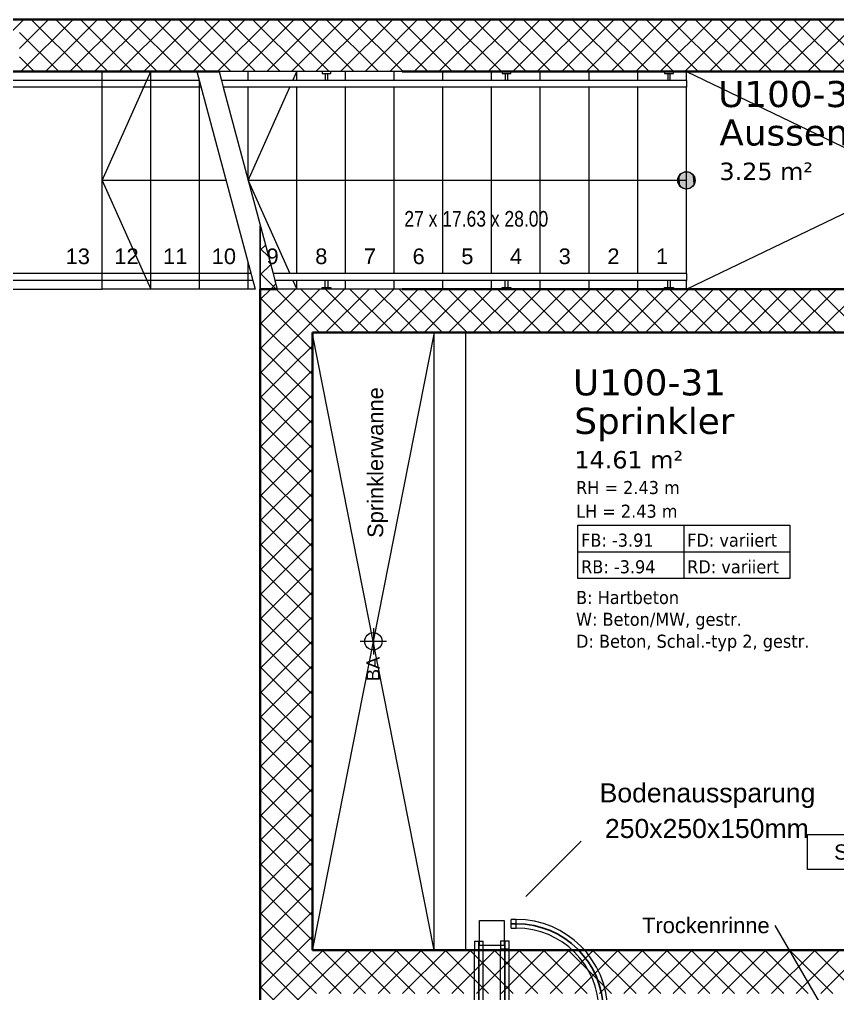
# Model space of a CAD drawing. Extents: x -1907 to 937, y -179 to 966.
# Drawn here: x -1546 to -1451.9, y 755.8 to 867.8 of the extents above; entities that cross this region are included whole.
import ezdxf
from ezdxf.lldxf.tags import DXFTag

# ---------------------------------------------------------------- set-up
doc = ezdxf.new("R2010")
doc.units = 0
doc.layers.get('0').update_dxf_attribs({"lineweight": 13})
for name, color, linetype, lineweight in [('A-____-NOTE-TEXT', 7, 'Continuous', 9), ('A-AREA-____-IDEN', 7, 'Continuous', 5), ('A-FLOR-____-OTLN', 7, 'Continuous', 9), ('A-FLOR-HRAL-MBND', 7, '_Verdeckte Linien_', 9), ('A-FLOR-HRAL-OTLN', 7, 'Continuous', 9), ('A-WALL-____-MCUT', 7, 'Continuous', 35), ('A-WALL-____-PATT', 7, 'Continuous', 35), ('I-WALL-____-OTLN', 7, 'Continuous', 9), ('S-STRS-____-IDEN', 7, 'Continuous', 9), ('S-STRS-____-MBND', 7, '_Strichpunkt - Fein', 9), ('S-STRS-____-MCUT', 7, 'Continuous', 25), ('S-STRS-____-OTLN', 7, 'Continuous', 9), ('Text', 7, 'Continuous', 5)]:
    doc.layers.add(name, color=color, linetype=linetype, lineweight=lineweight)
for name, color, linetype, lineweight, true_color in [('EL01_WAN_Röhre Boden', 7, 'Continuous', 13, 0xff6666), ('EL01_WAN_Röhre Boden Typ', 1, 'Continuous', 13, 0xff0000), ('EL01_WAN_Schlaufkasten', 1, 'Continuous', 13, 0xff0000)]:
    doc.layers.add(name, color=color, linetype=linetype, lineweight=lineweight, true_color=true_color)
doc.styles.get("Standard").update_dxf_attribs({"font": 'arial.ttf'})
tags = doc.linetypes.add('_Strichpunkt - Fein', pattern=[0.2, 0.1, -0.05, 0, -0.05]).pattern_tags.tags
tags[10:11] = [DXFTag(74, 4), DXFTag(75, 0), DXFTag(340, '0'), DXFTag(46, 1.0), DXFTag(50, 0.0), DXFTag(44, 0.0), DXFTag(45, 0.0)]
tags[8:9] = [DXFTag(74, 4), DXFTag(75, 0), DXFTag(340, '0'), DXFTag(46, 1.0), DXFTag(50, 0.0), DXFTag(44, 0.0), DXFTag(45, 0.0)]
tags[6:7] = [DXFTag(74, 4), DXFTag(75, 0), DXFTag(340, '0'), DXFTag(46, 1.0), DXFTag(50, 0.0), DXFTag(44, 0.0), DXFTag(45, 0.0)]
tags[4:5] = [DXFTag(74, 4), DXFTag(75, 0), DXFTag(340, '0'), DXFTag(46, 1.0), DXFTag(50, 0.0), DXFTag(44, 0.0), DXFTag(45, 0.0)]
tags = doc.linetypes.add('_Verdeckte Linien_', pattern=[0.15, 0.1, -0.05]).pattern_tags.tags
tags[6:7] = [DXFTag(74, 4), DXFTag(75, 0), DXFTag(340, '0'), DXFTag(46, 1.0), DXFTag(50, 0.0), DXFTag(44, 0.0), DXFTag(45, 0.0)]
tags[4:5] = [DXFTag(74, 4), DXFTag(75, 0), DXFTag(340, '0'), DXFTag(46, 1.0), DXFTag(50, 0.0), DXFTag(44, 0.0), DXFTag(45, 0.0)]
tags = doc.linetypes.add('ACAD_ISO03W100', pattern=[30, 12, -18]).pattern_tags.tags
tags[6:7] = [DXFTag(74, 4), DXFTag(75, 0), DXFTag(340, '0'), DXFTag(46, 0.0), DXFTag(50, 0.0), DXFTag(44, 0.0), DXFTag(45, 0.0)]
tags[4:5] = [DXFTag(74, 4), DXFTag(75, 0), DXFTag(340, '0'), DXFTag(46, 0.0), DXFTag(50, 0.0), DXFTag(44, 0.0), DXFTag(45, 0.0)]
tags = doc.linetypes.add('STRICHPUNKT2', pattern=[12.7, 6.35, -3.175, 0, -3.175]).pattern_tags.tags
tags[10:11] = [DXFTag(74, 4), DXFTag(75, 0), DXFTag(340, '0'), DXFTag(46, 0.0), DXFTag(50, 0.0), DXFTag(44, 0.0), DXFTag(45, 0.0)]
tags[8:9] = [DXFTag(74, 4), DXFTag(75, 0), DXFTag(340, '0'), DXFTag(46, 0.0), DXFTag(50, 0.0), DXFTag(44, 0.0), DXFTag(45, 0.0)]
tags[6:7] = [DXFTag(74, 4), DXFTag(75, 0), DXFTag(340, '0'), DXFTag(46, 0.0), DXFTag(50, 0.0), DXFTag(44, 0.0), DXFTag(45, 0.0)]
tags[4:5] = [DXFTag(74, 4), DXFTag(75, 0), DXFTag(340, '0'), DXFTag(46, 0.0), DXFTag(50, 0.0), DXFTag(44, 0.0), DXFTag(45, 0.0)]

# ---------------------------------------------------------------- blocks, each defined once
blk = doc.blocks.new('Referenz-A0UJ2810XE', base_point=(-1920.13, -159.41))
at = {"layer": 'A-____-NOTE-TEXT', "color": 0, "linetype": 'Continuous', "lineweight": 5, "ltscale": 0.13}
for p, q in [((-1505.26, 797.75), (-1505.26, 794.75)), ((-1506.76, 796.25), (-1503.76, 796.25))]:
    blk.add_line(p, q, dxfattribs=at)
blk.add_circle((-1505.26, 796.25), 1, dxfattribs=at)
at = {"layer": 'A-AREA-____-IDEN', "color": 0, "linetype": 'Continuous', "ltscale": 0.13}
for p, q in [((-1481.76, 809.59), (-1457.36, 809.59)), ((-1481.76, 803.46), (-1481.76, 809.59)), ((-1469.56, 809.59), (-1469.56, 803.46)), ((-1457.36, 809.59), (-1457.36, 803.46)), ((-1481.76, 806.52), (-1457.36, 806.52)), ((-1457.36, 803.46), (-1481.76, 803.46))]:
    blk.add_line(p, q, dxfattribs=at)
at = {"layer": 'A-FLOR-____-OTLN', "color": 0, "linetype": 'Continuous', "ltscale": 0.13}
for p, q in [((-1469.26, 836.75), (-1417.26, 861.75)), ((-1469.26, 861.75), (-1417.26, 836.75)), ((-1498.26, 831.75), (-1512.26, 760.9)), ((-1498.26, 760.75), (-1512.26, 831.6))]:
    blk.add_line(p, q, dxfattribs=at)
at = {"layer": 'A-FLOR-HRAL-MBND', "color": 0, "linetype": '_Verdeckte Linien_', "ltscale": 0.13}
for p, q in [((-1536.46, 860.75), (-1550.86, 860.75)), ((-1525.28, 860.75), (-1536.46, 860.75)), ((-1536.46, 859.95), (-1550.86, 859.95)), ((-1525.07, 859.95), (-1536.46, 859.95)), ((-1536.46, 838.55), (-1550.86, 838.55)), ((-1519.33, 838.55), (-1536.46, 838.55)), ((-1536.46, 837.75), (-1550.86, 837.75)), ((-1519.12, 837.75), (-1536.46, 837.75))]:
    blk.add_line(p, q, dxfattribs=at)
at = {"layer": 'A-FLOR-HRAL-OTLN', "color": 0, "linetype": 'Continuous', "ltscale": 0.13}
for p, q in [((-1511.16, 861.75), (-1511.16, 861.55)), ((-1510.66, 861.75), (-1511.16, 861.75)), ((-1511.16, 861.55), (-1510.66, 861.55)), ((-1510.81, 861.55), (-1510.81, 860.75)), ((-1510.16, 861.75), (-1510.66, 861.75)), ((-1510.66, 861.55), (-1510.16, 861.55)), ((-1510.51, 860.75), (-1510.51, 861.55)), ((-1510.16, 861.55), (-1510.16, 861.75)), ((-1490.46, 861.75), (-1490.46, 861.55)), ((-1490.46, 861.55), (-1489.96, 861.55)), ((-1490.11, 861.55), (-1490.11, 860.75)), ((-1489.96, 861.55), (-1489.46, 861.55)), ((-1489.81, 860.75), (-1489.81, 861.55)), ((-1489.46, 861.55), (-1489.46, 861.75)), ((-1471.76, 861.75), (-1471.76, 861.55)), ((-1471.76, 861.55), (-1471.26, 861.55)), ((-1471.41, 861.55), (-1471.41, 860.75)), ((-1471.26, 861.55), (-1470.76, 861.55)), ((-1471.11, 860.75), (-1471.11, 861.55)), ((-1470.76, 861.55), (-1470.76, 861.75)), ((-1522.74, 860.75), (-1522.53, 859.95)), ((-1469.26, 860.75), (-1522.74, 860.75)), ((-1469.26, 860.75), (-1469.26, 859.95)), ((-1469.26, 859.95), (-1522.53, 859.95)), ((-1516.79, 838.55), (-1516.58, 837.75)), ((-1469.26, 838.55), (-1516.79, 838.55)), ((-1469.26, 838.55), (-1469.26, 837.75)), ((-1469.26, 837.75), (-1516.58, 837.75)), ((-1511.16, 836.75), (-1511.16, 836.95)), ((-1511.16, 836.95), (-1510.66, 836.95)), ((-1510.66, 836.75), (-1511.16, 836.75)), ((-1510.81, 836.95), (-1510.81, 837.75)), ((-1510.66, 836.95), (-1510.16, 836.95)), ((-1510.16, 836.75), (-1510.66, 836.75)), ((-1510.51, 837.75), (-1510.51, 836.95)), ((-1510.16, 836.95), (-1510.16, 836.75)), ((-1490.46, 836.75), (-1490.46, 836.95)), ((-1490.46, 836.95), (-1489.96, 836.95)), ((-1490.11, 836.95), (-1490.11, 837.75)), ((-1489.96, 836.95), (-1489.46, 836.95)), ((-1489.81, 837.75), (-1489.81, 836.95)), ((-1489.46, 836.95), (-1489.46, 836.75)), ((-1471.76, 836.75), (-1471.76, 836.95)), ((-1471.76, 836.95), (-1471.26, 836.95)), ((-1471.41, 836.95), (-1471.41, 837.75)), ((-1471.26, 836.95), (-1470.76, 836.95)), ((-1471.11, 837.75), (-1471.11, 836.95)), ((-1470.76, 836.95), (-1470.76, 836.75))]:
    blk.add_line(p, q, dxfattribs=at)
at = {"layer": 'A-WALL-____-MCUT', "color": 0, "linetype": 'Continuous', "ltscale": 0.35}
for p, q in [((-648.86, 867.75), (-1658.42, 867.75)), ((-1664.42, 861.75), (-1523.01, 861.75)), ((-1417.26, 861.75), (-1501.96, 861.75)), ((-1518.26, 522.75), (-1518.26, 836.75)), ((-1516.31, 836.75), (-1518.26, 836.75)), ((-1440.86, 836.75), (-1501.96, 836.75)), ((-1512.26, 760.75), (-1512.26, 831.75)), ((-1447.26, 831.75), (-1512.26, 831.75)), ((-1417.26, 760.75), (-1512.26, 760.75))]:
    blk.add_line(p, q, dxfattribs=at)
at = {"layer": 'A-WALL-____-PATT', "color": 0, "linetype": 'Continuous', "lineweight": 9, "ltscale": 0.13}
for p, q in [((-1551.46, 861.75), (-1545.96, 867.25)), ((-1545.96, 867.25), (-1545.46, 867.75)), ((-1545.96, 864.42), (-1542.63, 867.75)), ((-1545.8, 861.75), (-1539.8, 867.75)), ((-1538.61, 861.75), (-1544.61, 867.75)), ((-1542.97, 861.75), (-1536.97, 867.75)), ((-1535.78, 861.75), (-1541.78, 867.75)), ((-1540.15, 861.75), (-1534.15, 867.75)), ((-1532.95, 861.75), (-1538.95, 867.75)), ((-1537.32, 861.75), (-1531.32, 867.75)), ((-1530.13, 861.75), (-1536.13, 867.75)), ((-1534.49, 861.75), (-1528.49, 867.75)), ((-1527.3, 861.75), (-1533.3, 867.75)), ((-1531.66, 861.75), (-1525.66, 867.75)), ((-1524.47, 861.75), (-1530.47, 867.75)), ((-1528.83, 861.75), (-1522.83, 867.75)), ((-1521.64, 861.75), (-1527.64, 867.75)), ((-1526, 861.75), (-1520, 867.75)), ((-1518.81, 861.75), (-1524.81, 867.75)), ((-1523.17, 861.75), (-1517.17, 867.75)), ((-1515.98, 861.75), (-1521.98, 867.75)), ((-1520.35, 861.75), (-1514.35, 867.75)), ((-1513.16, 861.75), (-1519.16, 867.75)), ((-1517.52, 861.75), (-1511.52, 867.75)), ((-1510.33, 861.75), (-1516.33, 867.75)), ((-1514.69, 861.75), (-1508.69, 867.75)), ((-1507.5, 861.75), (-1513.5, 867.75)), ((-1511.86, 861.75), (-1505.86, 867.75)), ((-1504.67, 861.75), (-1510.67, 867.75)), ((-1509.03, 861.75), (-1503.03, 867.75)), ((-1501.96, 861.87), (-1507.84, 867.75)), ((-1501.96, 864.69), (-1505.01, 867.75)), ((-1501.96, 867.52), (-1502.19, 867.75)), ((-1501.96, 866), (-1500.2, 867.75)), ((-1501.96, 863.17), (-1497.38, 867.75)), ((-1496.19, 861.75), (-1501.96, 867.52)), ((-1500.55, 861.75), (-1494.55, 867.75)), ((-1493.36, 861.75), (-1499.36, 867.75)), ((-1497.72, 861.75), (-1491.72, 867.75)), ((-1490.53, 861.75), (-1496.53, 867.75)), ((-1494.89, 861.75), (-1488.89, 867.75)), ((-1487.7, 861.75), (-1493.7, 867.75)), ((-1492.06, 861.75), (-1486.06, 867.75)), ((-1484.87, 861.75), (-1490.87, 867.75)), ((-1489.23, 861.75), (-1483.23, 867.75)), ((-1482.04, 861.75), (-1488.04, 867.75)), ((-1486.41, 861.75), (-1480.41, 867.75)), ((-1479.21, 861.75), (-1485.21, 867.75)), ((-1483.58, 861.75), (-1477.58, 867.75)), ((-1476.39, 861.75), (-1482.39, 867.75)), ((-1480.75, 861.75), (-1474.75, 867.75)), ((-1473.56, 861.75), (-1479.56, 867.75)), ((-1477.92, 861.75), (-1471.92, 867.75)), ((-1470.73, 861.75), (-1476.73, 867.75)), ((-1475.09, 861.75), (-1469.09, 867.75)), ((-1467.9, 861.75), (-1473.9, 867.75)), ((-1472.26, 861.75), (-1466.26, 867.75)), ((-1465.07, 861.75), (-1471.07, 867.75)), ((-1469.43, 861.75), (-1463.43, 867.75)), ((-1462.24, 861.75), (-1468.24, 867.75)), ((-1466.61, 861.75), (-1460.61, 867.75)), ((-1459.42, 861.75), (-1465.42, 867.75)), ((-1463.78, 861.75), (-1457.78, 867.75)), ((-1456.59, 861.75), (-1462.59, 867.75)), ((-1460.95, 861.75), (-1454.95, 867.75)), ((-1453.76, 861.75), (-1459.76, 867.75)), ((-1458.12, 861.75), (-1452.12, 867.75)), ((-1450.93, 861.75), (-1456.93, 867.75)), ((-1455.29, 861.75), (-1449.29, 867.75)), ((-1448.1, 861.75), (-1454.1, 867.75)), ((-1452.46, 861.75), (-1446.46, 867.75)), ((-1541.44, 861.75), (-1545.96, 866.27)), ((-1506.2, 861.75), (-1501.96, 866)), ((-1499.01, 861.75), (-1501.96, 864.69)), ((-1544.27, 861.75), (-1545.96, 863.44)), ((-1503.38, 861.75), (-1501.96, 863.17)), ((-1501.84, 861.75), (-1501.96, 861.87)), ((-1518.26, 835.55), (-1517.06, 836.75)), ((-1518.26, 832.72), (-1514.23, 836.75)), ((-1512.26, 832.57), (-1516.44, 836.75)), ((-1512.26, 835.4), (-1513.61, 836.75)), ((-1512.26, 835.89), (-1511.41, 836.75)), ((-1512.26, 833.07), (-1508.58, 836.75)), ((-1505.78, 831.75), (-1510.78, 836.75)), ((-1510.75, 831.75), (-1505.75, 836.75)), ((-1502.95, 831.75), (-1507.95, 836.75)), ((-1507.92, 831.75), (-1502.92, 836.75)), ((-1501.96, 833.58), (-1505.13, 836.75)), ((-1501.96, 836.41), (-1502.3, 836.75)), ((-1501.96, 834.88), (-1500.09, 836.75)), ((-1501.96, 832.06), (-1497.26, 836.75)), ((-1494.47, 831.75), (-1499.47, 836.75)), ((-1499.43, 831.75), (-1494.43, 836.75)), ((-1491.64, 831.75), (-1496.64, 836.75)), ((-1496.61, 831.75), (-1491.61, 836.75)), ((-1488.81, 831.75), (-1493.81, 836.75)), ((-1493.78, 831.75), (-1488.78, 836.75)), ((-1485.98, 831.75), (-1490.98, 836.75)), ((-1490.95, 831.75), (-1485.95, 836.75)), ((-1483.16, 831.75), (-1488.16, 836.75)), ((-1488.12, 831.75), (-1483.12, 836.75)), ((-1480.33, 831.75), (-1485.33, 836.75)), ((-1485.29, 831.75), (-1480.29, 836.75)), ((-1477.5, 831.75), (-1482.5, 836.75)), ((-1482.46, 831.75), (-1477.46, 836.75)), ((-1474.67, 831.75), (-1479.67, 836.75)), ((-1479.64, 831.75), (-1474.64, 836.75)), ((-1471.84, 831.75), (-1476.84, 836.75)), ((-1476.81, 831.75), (-1471.81, 836.75)), ((-1469.01, 831.75), (-1474.01, 836.75)), ((-1473.98, 831.75), (-1468.98, 836.75)), ((-1466.19, 831.75), (-1471.19, 836.75)), ((-1471.15, 831.75), (-1466.15, 836.75)), ((-1463.36, 831.75), (-1468.36, 836.75)), ((-1468.32, 831.75), (-1463.32, 836.75)), ((-1460.53, 831.75), (-1465.53, 836.75)), ((-1465.49, 831.75), (-1460.49, 836.75)), ((-1457.7, 831.75), (-1462.7, 836.75)), ((-1462.67, 831.75), (-1457.67, 836.75)), ((-1454.87, 831.75), (-1459.87, 836.75)), ((-1459.84, 831.75), (-1454.84, 836.75)), ((-1452.04, 831.75), (-1457.04, 836.75)), ((-1457.01, 831.75), (-1452.01, 836.75)), ((-1449.21, 831.75), (-1454.21, 836.75)), ((-1454.18, 831.75), (-1449.18, 836.75)), ((-1518.26, 829.89), (-1512.26, 835.89)), ((-1512.26, 829.74), (-1518.26, 835.74)), ((-1497.3, 831.75), (-1501.96, 836.41)), ((-1508.61, 831.75), (-1512.26, 835.4)), ((-1505.09, 831.75), (-1501.96, 834.88)), ((-1500.13, 831.75), (-1501.96, 833.58)), ((-1513.22, 827.87), (-1518.26, 832.91)), ((-1517.46, 827.87), (-1512.26, 833.07)), ((-1511.44, 831.75), (-1512.26, 832.57)), ((-1502.26, 831.75), (-1501.96, 832.06)), ((-1516.04, 827.87), (-1518.26, 830.09)), ((-1514.63, 827.87), (-1512.26, 830.24)), ((-1518.26, 827.07), (-1517.46, 827.87)), ((-1518.26, 824.24), (-1514.63, 827.87)), ((-1512.26, 824.09), (-1516.04, 827.87)), ((-1512.26, 826.91), (-1513.22, 827.87)), ((-1518.26, 821.41), (-1512.26, 827.41)), ((-1512.26, 821.26), (-1518.26, 827.26)), ((-1518.26, 818.58), (-1512.26, 824.58)), ((-1512.26, 818.43), (-1518.26, 824.43)), ((-1518.26, 815.75), (-1512.26, 821.75)), ((-1512.26, 815.6), (-1518.26, 821.6)), ((-1518.26, 812.92), (-1512.26, 818.92)), ((-1512.26, 812.77), (-1518.26, 818.77)), ((-1518.26, 810.1), (-1512.26, 816.1)), ((-1512.26, 809.94), (-1518.26, 815.94)), ((-1518.26, 807.27), (-1512.26, 813.27)), ((-1512.26, 807.12), (-1518.26, 813.12)), ((-1518.26, 804.44), (-1512.26, 810.44)), ((-1512.26, 804.29), (-1518.26, 810.29)), ((-1518.26, 801.61), (-1512.26, 807.61)), ((-1512.26, 801.46), (-1518.26, 807.46)), ((-1518.26, 798.78), (-1512.26, 804.78)), ((-1512.26, 798.63), (-1518.26, 804.63)), ((-1518.26, 795.95), (-1512.26, 801.95)), ((-1512.26, 795.8), (-1518.26, 801.8)), ((-1518.26, 793.12), (-1512.26, 799.12)), ((-1512.26, 792.97), (-1518.26, 798.97)), ((-1518.26, 790.3), (-1512.26, 796.3)), ((-1512.26, 790.14), (-1518.26, 796.14)), ((-1518.26, 787.47), (-1512.26, 793.47)), ((-1512.26, 787.32), (-1518.26, 793.32)), ((-1518.26, 784.64), (-1512.26, 790.64)), ((-1512.26, 784.49), (-1518.26, 790.49)), ((-1518.26, 781.81), (-1512.26, 787.81)), ((-1512.26, 781.66), (-1518.26, 787.66)), ((-1518.26, 778.98), (-1512.26, 784.98)), ((-1512.26, 778.83), (-1518.26, 784.83)), ((-1518.26, 776.15), (-1512.26, 782.15)), ((-1512.26, 776), (-1518.26, 782)), ((-1518.26, 773.33), (-1512.26, 779.33)), ((-1512.26, 773.17), (-1518.26, 779.17)), ((-1518.26, 770.5), (-1512.26, 776.5)), ((-1512.26, 770.35), (-1518.26, 776.35)), ((-1518.26, 767.67), (-1512.26, 773.67)), ((-1512.26, 767.52), (-1518.26, 773.52)), ((-1518.26, 764.84), (-1512.26, 770.84)), ((-1512.26, 764.69), (-1518.26, 770.69)), ((-1518.26, 762.01), (-1512.26, 768.01)), ((-1512.26, 761.86), (-1518.26, 767.86)), ((-1518.26, 759.18), (-1512.26, 765.18)), ((-1512.26, 759.03), (-1518.26, 765.03)), ((-1518.26, 756.36), (-1512.26, 762.36)), ((-1512.26, 756.2), (-1518.26, 762.2)), ((-1512.26, 759.53), (-1511.04, 760.75)), ((-1512.26, 756.7), (-1508.21, 760.75)), ((-1506.15, 755.75), (-1511.15, 760.75)), ((-1510.38, 755.75), (-1505.38, 760.75)), ((-1503.32, 755.75), (-1508.32, 760.75)), ((-1507.55, 755.75), (-1502.55, 760.75)), ((-1500.49, 755.75), (-1505.49, 760.75)), ((-1504.72, 755.75), (-1499.72, 760.75)), ((-1497.67, 755.75), (-1502.67, 760.75)), ((-1501.9, 755.75), (-1496.9, 760.75)), ((-1494.84, 755.75), (-1499.84, 760.75)), ((-1499.07, 755.75), (-1494.07, 760.75)), ((-1492.01, 755.75), (-1497.01, 760.75)), ((-1496.24, 755.75), (-1491.24, 760.75)), ((-1489.18, 755.75), (-1494.18, 760.75)), ((-1493.41, 755.75), (-1488.41, 760.75)), ((-1486.35, 755.75), (-1491.35, 760.75)), ((-1490.58, 755.75), (-1485.58, 760.75)), ((-1483.52, 755.75), (-1488.52, 760.75)), ((-1487.75, 755.75), (-1482.75, 760.75)), ((-1480.69, 755.75), (-1485.69, 760.75)), ((-1484.93, 755.75), (-1479.93, 760.75)), ((-1477.87, 755.75), (-1482.87, 760.75)), ((-1482.1, 755.75), (-1477.1, 760.75)), ((-1475.04, 755.75), (-1480.04, 760.75)), ((-1479.27, 755.75), (-1474.27, 760.75)), ((-1472.21, 755.75), (-1477.21, 760.75)), ((-1476.44, 755.75), (-1471.44, 760.75)), ((-1469.38, 755.75), (-1474.38, 760.75)), ((-1473.61, 755.75), (-1468.61, 760.75)), ((-1466.55, 755.75), (-1471.55, 760.75)), ((-1470.78, 755.75), (-1465.78, 760.75)), ((-1463.72, 755.75), (-1468.72, 760.75)), ((-1467.95, 755.75), (-1462.95, 760.75)), ((-1460.9, 755.75), (-1465.9, 760.75)), ((-1465.13, 755.75), (-1460.13, 760.75)), ((-1458.07, 755.75), (-1463.07, 760.75)), ((-1462.3, 755.75), (-1457.3, 760.75)), ((-1455.24, 755.75), (-1460.24, 760.75)), ((-1459.47, 755.75), (-1454.47, 760.75)), ((-1452.41, 755.75), (-1457.41, 760.75)), ((-1456.64, 755.75), (-1451.64, 760.75)), ((-1449.58, 755.75), (-1454.58, 760.75)), ((-1453.81, 755.75), (-1448.81, 760.75)), ((-1518.26, 753.53), (-1512.26, 759.53)), ((-1512.26, 753.38), (-1518.26, 759.38)), ((-1508.98, 755.75), (-1512.26, 759.03)), ((-1518.26, 750.7), (-1512.26, 756.7)), ((-1512.26, 750.55), (-1518.26, 756.55)), ((-1511.81, 755.75), (-1512.26, 756.2))]:
    blk.add_line(p, q, dxfattribs=at)
at = {"layer": 'I-WALL-____-OTLN', "color": 0, "linetype": 'Continuous', "ltscale": 0.13}
for p, q in [((-1498.26, 760.75), (-1498.26, 831.75)), ((-1494.66, 831.75), (-1494.66, 760.75))]:
    blk.add_line(p, q, dxfattribs=at)
at = {"layer": 'S-STRS-____-MBND', "color": 0, "linetype": '_Strichpunkt - Fein', "ltscale": 0.13}
for p, q in [((-1536.46, 861.75), (-1556.46, 861.75)), ((-1536.46, 836.75), (-1536.46, 861.75)), ((-1525.55, 861.75), (-1536.46, 861.75)), ((-1536.46, 836.75), (-1536.46, 861.75)), ((-1530.86, 836.75), (-1530.86, 861.75)), ((-1530.86, 836.75), (-1530.86, 861.75)), ((-1525.55, 861.75), (-1518.85, 836.75)), ((-1525.26, 836.75), (-1525.26, 860.67)), ((-1525.26, 836.75), (-1525.26, 860.67)), ((-1519.66, 836.75), (-1519.66, 839.77)), ((-1519.66, 836.75), (-1519.66, 839.77)), ((-1556.46, 836.75), (-1536.46, 836.75)), ((-1518.85, 836.75), (-1536.46, 836.75))]:
    blk.add_line(p, q, dxfattribs=at)
at = {"layer": 'S-STRS-____-MBND', "color": 0, "linetype": '_Verdeckte Linien_', "ltscale": 0.13}
for p, q in [((-1536.46, 849.25), (-1530.86, 861.75)), ((-1522.2, 849.25), (-1536.46, 849.25)), ((-1536.46, 849.25), (-1530.86, 836.75))]:
    blk.add_line(p, q, dxfattribs=at)
at = {"layer": 'S-STRS-____-MBND', "color": 0, "linetype": 'Continuous', "ltscale": 0.13}
for p, q in [((-1523.01, 861.75), (-1522.74, 860.75)), ((-1522.53, 859.95), (-1516.79, 838.55)), ((-1516.58, 837.75), (-1516.31, 836.75))]:
    blk.add_line(p, q, dxfattribs=at)
at = {"layer": 'S-STRS-____-MCUT', "color": 0, "linetype": 'Continuous', "lineweight": -2, "ltscale": 0.25}
for q in [(-1518.26, 844.03), (-1516.31, 836.75)]:
    blk.add_line((-1518.26, 836.75), q, dxfattribs=at)
at = {"layer": 'S-STRS-____-OTLN', "color": 0, "linetype": 'Continuous', "ltscale": 0.13}
for p, q in [((-1519.66, 861.75), (-1523.01, 861.75)), ((-1514.06, 861.75), (-1519.66, 861.75)), ((-1519.66, 860.75), (-1519.66, 861.75)), ((-1514.51, 860.75), (-1514.06, 861.75)), ((-1511.16, 861.75), (-1514.06, 861.75)), ((-1514.06, 860.75), (-1514.06, 861.75)), ((-1508.46, 861.75), (-1510.16, 861.75)), ((-1502.86, 861.75), (-1508.46, 861.75)), ((-1508.46, 860.75), (-1508.46, 861.75)), ((-1501.96, 861.75), (-1502.86, 861.75)), ((-1502.86, 860.75), (-1502.86, 861.75)), ((-1497.26, 860.75), (-1497.26, 861.75)), ((-1491.66, 860.75), (-1491.66, 861.75)), ((-1486.06, 860.75), (-1486.06, 861.75)), ((-1480.46, 860.75), (-1480.46, 861.75)), ((-1474.86, 860.75), (-1474.86, 861.75)), ((-1469.26, 860.75), (-1469.26, 861.75)), ((-1519.66, 849.25), (-1519.66, 859.95)), ((-1519.66, 849.25), (-1514.87, 859.95)), ((-1514.06, 838.55), (-1514.06, 859.95)), ((-1508.46, 838.55), (-1508.46, 859.95)), ((-1502.86, 838.55), (-1502.86, 859.95)), ((-1497.26, 838.55), (-1497.26, 859.95)), ((-1491.66, 838.55), (-1491.66, 859.95)), ((-1486.06, 838.55), (-1486.06, 859.95)), ((-1480.46, 838.55), (-1480.46, 859.95)), ((-1474.86, 838.55), (-1474.86, 859.95)), ((-1469.26, 838.55), (-1469.26, 859.95)), ((-1469.4, 850.24), (-1469.92, 850.01)), ((-1468.85, 850.16), (-1469.4, 850.24)), ((-1468.42, 849.79), (-1468.85, 850.16)), ((-1514.06, 849.25), (-1519.66, 849.25)), ((-1519.66, 849.25), (-1514.87, 838.55)), ((-1508.46, 849.25), (-1514.06, 849.25)), ((-1502.86, 849.25), (-1508.46, 849.25)), ((-1497.26, 849.25), (-1502.86, 849.25)), ((-1491.66, 849.25), (-1497.26, 849.25)), ((-1486.06, 849.25), (-1491.66, 849.25)), ((-1480.46, 849.25), (-1486.06, 849.25)), ((-1474.86, 849.25), (-1480.46, 849.25)), ((-1469.26, 849.25), (-1474.86, 849.25)), ((-1469.92, 850.01), (-1470.22, 849.53)), ((-1470.22, 849.53), (-1470.22, 848.97)), ((-1470.22, 848.97), (-1469.92, 848.49)), ((-1468.26, 849.25), (-1468.42, 849.79)), ((-1468.42, 848.71), (-1468.26, 849.25)), ((-1469.92, 848.49), (-1469.4, 848.26)), ((-1469.4, 848.26), (-1468.85, 848.34)), ((-1468.85, 848.34), (-1468.42, 848.71)), ((-1518.26, 841.21), (-1517.67, 841.8)), ((-1517.3, 840.44), (-1518.26, 841.4)), ((-1518.26, 838.38), (-1517.07, 839.57)), ((-1516.44, 836.75), (-1518.26, 838.57)), ((-1517.06, 836.75), (-1516.47, 837.34)), ((-1514.06, 836.75), (-1516.31, 836.75)), ((-1514.51, 837.75), (-1514.06, 836.75)), ((-1514.06, 836.75), (-1514.06, 837.75)), ((-1511.16, 836.75), (-1514.06, 836.75)), ((-1508.46, 836.75), (-1510.16, 836.75)), ((-1508.46, 836.75), (-1508.46, 837.75)), ((-1502.86, 836.75), (-1508.46, 836.75)), ((-1502.86, 836.75), (-1502.86, 837.75)), ((-1501.96, 836.75), (-1502.86, 836.75)), ((-1497.26, 836.75), (-1497.26, 837.75)), ((-1491.66, 836.75), (-1491.66, 837.75)), ((-1486.06, 836.75), (-1486.06, 837.75)), ((-1480.46, 836.75), (-1480.46, 837.75)), ((-1474.86, 836.75), (-1474.86, 837.75)), ((-1469.26, 836.75), (-1469.26, 837.75))]:
    blk.add_line(p, q, dxfattribs=at)
at = {"layer": 'S-STRS-____-OTLN', "color": 0, "linetype": '_Verdeckte Linien_', "ltscale": 0.13}
for p, q in [((-1519.66, 860.75), (-1519.66, 861.75)), ((-1514.06, 860.75), (-1514.06, 861.75)), ((-1508.46, 860.75), (-1508.46, 861.75)), ((-1502.86, 860.75), (-1502.86, 861.75)), ((-1497.26, 860.75), (-1497.26, 861.75)), ((-1491.66, 860.75), (-1491.66, 861.75)), ((-1486.06, 860.75), (-1486.06, 861.75)), ((-1480.46, 860.75), (-1480.46, 861.75)), ((-1474.86, 860.75), (-1474.86, 861.75)), ((-1469.26, 860.75), (-1469.26, 861.75)), ((-1519.66, 849.25), (-1519.66, 859.95)), ((-1514.06, 838.55), (-1514.06, 859.95)), ((-1508.46, 838.55), (-1508.46, 859.95)), ((-1502.86, 838.55), (-1502.86, 859.95)), ((-1497.26, 838.55), (-1497.26, 859.95)), ((-1491.66, 838.55), (-1491.66, 859.95)), ((-1486.06, 838.55), (-1486.06, 859.95)), ((-1480.46, 838.55), (-1480.46, 859.95)), ((-1474.86, 838.55), (-1474.86, 859.95)), ((-1469.26, 838.55), (-1469.26, 859.95)), ((-1514.06, 836.75), (-1514.06, 837.75)), ((-1508.46, 836.75), (-1508.46, 837.75)), ((-1502.86, 836.75), (-1502.86, 837.75)), ((-1497.26, 836.75), (-1497.26, 837.75)), ((-1491.66, 836.75), (-1491.66, 837.75)), ((-1486.06, 836.75), (-1486.06, 837.75)), ((-1480.46, 836.75), (-1480.46, 837.75)), ((-1474.86, 836.75), (-1474.86, 837.75)), ((-1469.26, 836.75), (-1469.26, 837.75))]:
    blk.add_line(p, q, dxfattribs=at)
at = {"layer": 'S-STRS-____-OTLN', "color": 0, "linetype": 'Continuous', "ltscale": 0.13}
blk.add_circle((-1469.26, 849.25), 1, dxfattribs=at)
for points in [[(-1469.4, 848.26), (-1469.92, 850.01), (-1469.4, 850.24)], [(-1469.72, 848.36), (-1469.85, 850.06), (-1469.72, 850.14)], [(-1469.57, 848.3), (-1469.72, 850.14), (-1469.57, 850.2)], [(-1469.72, 848.36), (-1469.72, 850.14), (-1469.57, 848.3)], [(-1469.42, 848.26), (-1469.57, 850.2), (-1469.42, 850.24)], [(-1469.57, 848.3), (-1469.57, 850.2), (-1469.42, 848.26)], [(-1469.26, 848.25), (-1469.42, 850.24), (-1469.26, 850.25)], [(-1469.42, 848.26), (-1469.42, 850.24), (-1469.26, 848.25)], [(-1469.4, 848.26), (-1469.4, 850.24), (-1468.85, 848.34)], [(-1468.85, 848.34), (-1469.4, 850.24), (-1468.85, 850.16)], [(-1469.26, 848.25), (-1469.26, 850.25), (-1469.1, 848.26)], [(-1469.1, 848.26), (-1469.26, 850.25), (-1469.1, 850.24)], [(-1469.1, 848.26), (-1469.1, 850.24), (-1468.95, 848.3)], [(-1468.95, 848.3), (-1469.1, 850.24), (-1468.95, 850.2)], [(-1468.95, 848.3), (-1468.95, 850.2), (-1468.81, 848.36)], [(-1468.81, 848.36), (-1468.95, 850.2), (-1468.81, 850.14)], [(-1468.85, 848.34), (-1468.85, 850.16), (-1468.42, 848.71)], [(-1468.42, 848.71), (-1468.85, 850.16), (-1468.42, 849.79)], [(-1468.81, 848.36), (-1468.81, 850.14), (-1468.67, 848.44)], [(-1468.67, 848.44), (-1468.81, 850.14), (-1468.67, 850.06)], [(-1470.25, 849.09), (-1470.26, 849.25), (-1470.25, 849.41)], [(-1470.21, 848.94), (-1470.25, 849.41), (-1470.21, 849.56)], [(-1470.25, 849.09), (-1470.25, 849.41), (-1470.21, 848.94)], [(-1469.92, 848.49), (-1470.22, 849.53), (-1469.92, 850.01)], [(-1470.22, 848.97), (-1470.22, 849.53), (-1469.92, 848.49)], [(-1470.15, 848.8), (-1470.21, 849.56), (-1470.15, 849.7)], [(-1470.21, 848.94), (-1470.21, 849.56), (-1470.15, 848.8)], [(-1470.07, 848.66), (-1470.15, 849.7), (-1470.07, 849.84)], [(-1470.15, 848.8), (-1470.15, 849.7), (-1470.07, 848.66)], [(-1469.97, 848.54), (-1470.07, 849.84), (-1469.97, 849.96)], [(-1470.07, 848.66), (-1470.07, 849.84), (-1469.97, 848.54)], [(-1469.85, 848.44), (-1469.97, 849.96), (-1469.85, 850.06)], [(-1469.97, 848.54), (-1469.97, 849.96), (-1469.85, 848.44)], [(-1469.92, 848.49), (-1469.92, 850.01), (-1469.4, 848.26)], [(-1469.85, 848.44), (-1469.85, 850.06), (-1469.72, 848.36)], [(-1468.67, 848.44), (-1468.67, 850.06), (-1468.55, 848.54)], [(-1468.55, 848.54), (-1468.67, 850.06), (-1468.55, 849.96)], [(-1468.55, 848.54), (-1468.55, 849.96), (-1468.45, 848.66)], [(-1468.45, 848.66), (-1468.55, 849.96), (-1468.45, 849.84)], [(-1468.45, 848.66), (-1468.45, 849.84), (-1468.37, 848.8)], [(-1468.37, 848.8), (-1468.45, 849.84), (-1468.37, 849.7)], [(-1468.42, 848.71), (-1468.42, 849.79), (-1468.26, 849.25)], [(-1468.37, 848.8), (-1468.37, 849.7), (-1468.31, 848.94)], [(-1468.31, 848.94), (-1468.37, 849.7), (-1468.31, 849.56)], [(-1468.31, 848.94), (-1468.31, 849.56), (-1468.27, 849.09)], [(-1468.27, 849.09), (-1468.31, 849.56), (-1468.27, 849.41)], [(-1468.27, 849.09), (-1468.27, 849.41), (-1468.26, 849.25)]]:
    blk.add_solid(points, dxfattribs=at)
at = {"layer": 'Text', "color": 0, "linetype": 'Continuous', "ltscale": 0.13}
blk.add_line((-1453.92, 754.7), (-1459.05, 763.59), dxfattribs=at)
at = {"layer": 'A-____-NOTE-TEXT', "color": 0, "linetype": 'Continuous', "lineweight": 5, "ltscale": 0.13, "insert": (-1506.05, 791.67), "char_height": 1.5, "attachment_point": 1, "rotation": 90}
blk.add_mtext('{\\fArial;BA}', dxfattribs=at)
at = {"layer": 'A-AREA-____-IDEN', "color": 0, "linetype": 'Continuous', "ltscale": 0.13, "attachment_point": 1}
for s, insert, char_height in [('{\\fVerdana;U100-33}', (-1465.61, 860.68), 3), ('{\\fVerdana;Aussentreppe Ost}', (-1465.47, 856.26), 3), ('{\\fVerdana;3.25 m²}', (-1465.46, 851.29), 2), ('{\\fVerdana;U100-31}', (-1482.3, 827.53), 3), ('{\\fVerdana;Sprinkler}', (-1482.15, 823.1), 3), ('{\\fVerdana;14.61 m²}', (-1482.14, 818.13), 2), ('{\\W0.9;\\fVerdana;RH = 2.43 m}', (-1481.95, 814.68), 1.5), ('{\\W0.9;\\fVerdana;LH = 2.43 m}', (-1481.95, 811.96), 1.5), ('{\\W0.9;\\fVerdana;FB: -3.91}', (-1481.37, 808.63), 1.5), ('{\\W0.9;\\fVerdana;FD: variiert}', (-1469.17, 808.63), 1.5), ('{\\W0.9;\\fVerdana;RB: -3.94}', (-1481.37, 805.57), 1.5), ('{\\W0.9;\\fVerdana;RD: variiert}', (-1469.17, 805.57), 1.5), ('{\\W0.9;\\fVerdana;B: Hartbeton}', (-1481.95, 802.04), 1.5), ('{\\W0.9;\\fVerdana;W: Beton/MW, gestr.}', (-1481.95, 799.53), 1.5), ('{\\W0.9;\\fVerdana;D: Beton, Schal.-typ 2, gestr.}', (-1481.95, 797.01), 1.5)]:
    blk.add_mtext(s, dxfattribs=dict(at, insert=insert, char_height=char_height))
at = {"layer": 'S-STRS-____-IDEN', "color": 0, "linetype": 'Continuous', "lineweight": 5, "ltscale": 0.13, "insert": (-1501.7, 845.73), "char_height": 1.8, "attachment_point": 1}
blk.add_mtext('{\\W0.8;\\fArial;27 x 17.63 x 28.00}', dxfattribs=at)
at = {"layer": 'S-STRS-____-OTLN', "color": 0, "linetype": 'Continuous', "ltscale": 0.13, "char_height": 1.8, "attachment_point": 1}
for s, insert in [('{\\fArial;13}', (-1540.65, 841.42)), ('{\\fArial;12}', (-1535.05, 841.42)), ('{\\fArial;11}', (-1529.45, 841.42)), ('{\\fArial;10}', (-1523.85, 841.42)), ('{\\fArial;9}', (-1517.55, 841.42)), ('{\\fArial;8}', (-1511.95, 841.42)), ('{\\fArial;7}', (-1506.35, 841.42)), ('{\\fArial;6}', (-1500.75, 841.42)), ('{\\fArial;5}', (-1495.15, 841.42)), ('{\\fArial;4}', (-1489.55, 841.42)), ('{\\fArial;3}', (-1483.95, 841.42)), ('{\\fArial;2}', (-1478.35, 841.42)), ('{\\fArial;1}', (-1472.75, 841.42))]:
    blk.add_mtext(s, dxfattribs=dict(at, insert=insert))
at = {"layer": 'Text', "color": 0, "linetype": 'Continuous', "ltscale": 0.13, "insert": (-1505.93, 808.14), "char_height": 1.8, "attachment_point": 1, "rotation": 90}
blk.add_mtext('{\\fArial;Sprinklerwanne}', dxfattribs=at)
at = {"layer": 'Text', "color": 0, "linetype": 'Continuous', "ltscale": 0.13, "insert": (-1474.36, 764.49), "char_height": 1.8, "attachment_point": 1}
blk.add_mtext('{\\fArial;Trockenrinne}', dxfattribs=at)
blk = doc.blocks.new('Wickelfalzrohr-A0UJ2844XE', base_point=(-1493.64, 647.79))
at = {"color": 0, "linetype": 'ByBlock', "lineweight": -2, "ltscale": 0.13}
for p, q in [((-1493.64, 647.8), (-1493.64, 760.78)), ((-1492.64, 647.8), (-1492.64, 760.78))]:
    blk.add_line(p, q, dxfattribs=at)
at = {"color": 0, "linetype": 'STRICHPUNKT2', "lineweight": 25, "ltscale": 0.25}
blk.add_line((-1493.14, 760.78), (-1493.14, 647.8), dxfattribs=at)
at = {"color": 0, "linetype": 'ByBlock', "lineweight": -2, "ltscale": 0.13, "extrusion": (0, 0, -1)}
for centre in [(-1493.14, 760.78), (-1493.14, 647.8)]:
    blk.add_ellipse(centre, major_axis=(-0.5, 0), ratio=0.018535, dxfattribs=at)
blk = doc.blocks.new('Wickelfalzrohr-A0UJ285CXE', base_point=(-1490.64, 760.79))
at = {"color": 0, "linetype": 'ByBlock', "lineweight": -2, "ltscale": 0.13}
for p, q in [((-1490.64, 761.8), (-1490.64, 760.8)), ((-1490.64, 761.8), (-1490.34, 761.8)), ((-1490.34, 761.8), (-1489.93, 761.8)), ((-1489.93, 761.8), (-1489.64, 761.79)), ((-1489.64, 760.79), (-1489.64, 761.79)), ((-1490.64, 760.8), (-1490.35, 760.8)), ((-1490.35, 760.8), (-1489.93, 760.8)), ((-1489.93, 760.8), (-1489.64, 760.79))]:
    blk.add_line(p, q, dxfattribs=at)
at = {"color": 0, "linetype": 'STRICHPUNKT2', "lineweight": 25, "ltscale": 0.25}
blk.add_line((-1490.14, 761.8), (-1490.14, 760.8), dxfattribs=at)
blk = doc.blocks.new('Wickelfalzrohr-A0UJ287YXE', base_point=(-1490.64, 650.84))
at = {"color": 0, "linetype": 'ByBlock', "lineweight": -2, "ltscale": 0.13}
for p, q in [((-1490.64, 650.85), (-1490.64, 760.83)), ((-1489.64, 650.85), (-1489.64, 760.83))]:
    blk.add_line(p, q, dxfattribs=at)
at = {"color": 0, "linetype": 'STRICHPUNKT2', "lineweight": 25, "ltscale": 0.25}
blk.add_line((-1490.14, 760.83), (-1490.14, 650.85), dxfattribs=at)
at = {"color": 0, "linetype": 'ByBlock', "lineweight": -2, "ltscale": 0.13, "extrusion": (0, 0, -1)}
for centre in [(-1490.14, 760.83), (-1490.14, 650.85)]:
    blk.add_ellipse(centre, major_axis=(-0.5, 0), ratio=0.018535, dxfattribs=at)
blk = doc.blocks.new('MText-A0UJ28C4XE', base_point=(-1479.24, 773.63))
at = {"color": 0, "lineweight": -2, "char_height": 2.1875, "attachment_point": 1}
for s, insert in [('{\\fArial;Bodenaussparung}', (-1479.24, 779.92)), ('{\\fArial;250x250x150mm}', (-1478.63, 775.82))]:
    blk.add_mtext(s, dxfattribs=dict(at, insert=insert))
blk = doc.blocks.new('Bodendose (multi) UP-A0UJ28DAXE', base_point=(-1493.06, 761.29))
at = {"color": 0, "linetype": 'ByBlock', "lineweight": -2, "ltscale": 0.13}
for p, q in [((-1493.06, 764.13), (-1490.22, 764.13)), ((-1493.06, 761.29), (-1493.06, 764.13)), ((-1490.22, 764.13), (-1490.22, 761.29)), ((-1490.22, 761.29), (-1493.06, 761.29))]:
    blk.add_line(p, q, dxfattribs=at)
blk = doc.blocks.new('Wickelfalzrohr-A0UJ28EIXE', base_point=(-1489.41, 763.27))
at = {"color": 0, "linetype": 'ByBlock', "lineweight": -2, "ltscale": 0.13}
for p, q in [((-1488.83, 764.27), (-1489.41, 764.27)), ((-1489.41, 763.98), (-1489.41, 764.27)), ((-1489.41, 763.57), (-1489.41, 763.98)), ((-1488.83, 763.98), (-1488.83, 764.27)), ((-1488.83, 763.57), (-1488.83, 763.98)), ((-1489.41, 763.27), (-1489.41, 763.57)), ((-1489.41, 763.27), (-1488.83, 763.27)), ((-1488.83, 763.27), (-1488.83, 763.57))]:
    blk.add_line(p, q, dxfattribs=at)
at = {"color": 0, "linetype": 'STRICHPUNKT2', "lineweight": 25, "ltscale": 0.25}
blk.add_line((-1489.41, 763.77), (-1488.83, 763.77), dxfattribs=at)
blk = doc.blocks.new('Bogen-A0UJ28FIXE', base_point=(-1488.83, 753.77))
at = {"color": 0, "linetype": 'ByBlock', "lineweight": -2, "ltscale": 0.13}
blk.add_line((-1488.83, 763.27), (-1488.83, 764.27), dxfattribs=at)
for major_axis in [(10.5, 0), (9.5, 0)]:
    blk.add_ellipse((-1488.83, 753.77), major_axis=major_axis, ratio=0.999924, start_param=0, end_param=1.570796, dxfattribs=at)
at = {"color": 0, "linetype": 'STRICHPUNKT2', "lineweight": 25, "ltscale": 0.25}
blk.add_ellipse((-1488.83, 753.77), major_axis=(10, 0), ratio=0.999924, start_param=0, end_param=1.570796, dxfattribs=at)
at = {"color": 0, "linetype": 'ByBlock', "lineweight": -2, "ltscale": 0.13}
blk.add_ellipse((-1478.83, 753.77), major_axis=(0.5, 0), ratio=0.012339, dxfattribs=at)
blk = doc.blocks.new('Wickelfalzrohr-A0UJ28I4XE', base_point=(-1493.64, 760.78))
at = {"color": 0, "linetype": 'ByBlock', "lineweight": -2, "ltscale": 0.13}
for p, q in [((-1493.63, 761.78), (-1493.64, 760.78)), ((-1493.63, 761.78), (-1493.34, 761.78)), ((-1493.34, 761.78), (-1492.93, 761.78)), ((-1492.93, 761.78), (-1492.63, 761.78)), ((-1492.64, 760.78), (-1492.63, 761.78)), ((-1493.64, 760.78), (-1493.35, 760.78)), ((-1493.35, 760.78), (-1492.93, 760.78)), ((-1492.93, 760.78), (-1492.64, 760.78))]:
    blk.add_line(p, q, dxfattribs=at)
at = {"color": 0, "linetype": 'STRICHPUNKT2', "lineweight": 25, "ltscale": 0.25}
blk.add_line((-1493.13, 761.78), (-1493.14, 760.78), dxfattribs=at)
blk = doc.blocks.new('Schlaufkasten Decke (multi)-A0UJ28IQXE', base_point=(-1455.34, 770.02))
at = {"color": 0, "linetype": 'ByBlock', "lineweight": -2, "ltscale": 0.13}
for p, q in [((-1455.34, 770.02), (-1455.34, 774.02)), ((-1455.34, 774.02), (-1446.06, 774.02)), ((-1446.06, 774.02), (-1446.06, 770.02)), ((-1446.06, 770.02), (-1455.34, 770.02))]:
    blk.add_line(p, q, dxfattribs=at)
at = {"color": 0, "linetype": 'ByBlock', "lineweight": -2, "ltscale": 0.13, "insert": (-1452.28, 772.9), "char_height": 1.76, "attachment_point": 1}
blk.add_mtext('{\\fArial;SK}', dxfattribs=at)

msp = doc.modelspace()

# ---------------------------------------------------------------- linework, layer by layer
at = {"layer": 'EL01_WAN_Röhre Boden Typ', "color": 1, "linetype": 'Continuous', "ltscale": 0.13, "true_color": 0xff0000}
msp.add_line((-1487.73, 766.9), (-1481.37, 773.27), dxfattribs=at)

# ---------------------------------------------------------------- block references
at = {"color": 9, "lineweight": 25, "ltscale": 0.25, "true_color": 0xc0c0c0}
msp.add_blockref('Referenz-A0UJ2810XE', (-1920.13, -159.41), dxfattribs=at)
at = {"layer": 'EL01_WAN_Röhre Boden', "color": 1, "linetype": 'ACAD_ISO03W100', "ltscale": 0.13, "true_color": 0xff0000}
for name, p in [('Bodendose (multi) UP-A0UJ28DAXE', (-1493.06, 761.29)), ('Wickelfalzrohr-A0UJ28EIXE', (-1489.41, 763.27)), ('Bogen-A0UJ28FIXE', (-1488.83, 753.77)), ('Wickelfalzrohr-A0UJ2844XE', (-1493.64, 647.79)), ('Wickelfalzrohr-A0UJ287YXE', (-1490.64, 650.84))]:
    msp.add_blockref(name, p, dxfattribs=at)
at = {"layer": 'EL01_WAN_Röhre Boden', "color": 1, "linetype": 'ACAD_ISO03W100', "ltscale": 1.3, "true_color": 0xff0000}
for name, p in [('Wickelfalzrohr-A0UJ28I4XE', (-1493.64, 760.78)), ('Wickelfalzrohr-A0UJ285CXE', (-1490.64, 760.79))]:
    msp.add_blockref(name, p, dxfattribs=at)
at = {"layer": 'EL01_WAN_Röhre Boden Typ', "color": 1, "linetype": 'Continuous', "ltscale": 1.3, "true_color": 0xff0000}
msp.add_blockref('MText-A0UJ28C4XE', (-1479.24, 773.63), dxfattribs=at)
at = {"layer": 'EL01_WAN_Schlaufkasten', "ltscale": 0.13}
msp.add_blockref('Schlaufkasten Decke (multi)-A0UJ28IQXE', (-1455.34, 770.02), dxfattribs=at)

doc.saveas('drawing.dxf')
